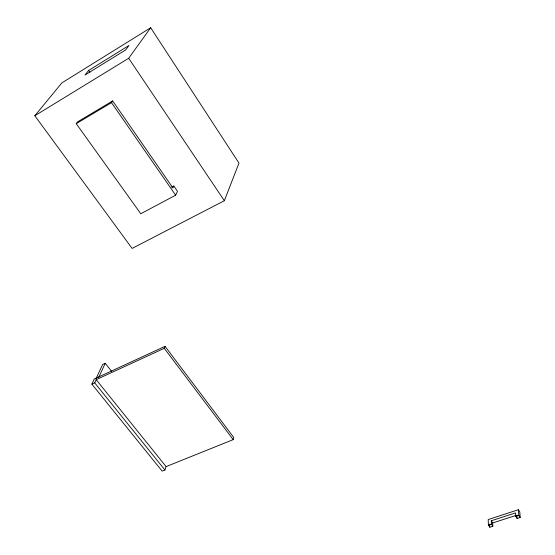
<?xml version="1.0" encoding="UTF-8"?>
<svg xmlns="http://www.w3.org/2000/svg" width="555" height="555" viewBox="0 0 555 555"><rect width="100%" height="100%" fill="white"/><g stroke="black" fill="none" stroke-linecap="round" stroke-linejoin="round"><path stroke-width="0.83" d="M233.197 439.629L233.766 437.506L165.043 346.327L94.294 378.94L91.866 384.136L162.143 471.119L164.939 469.995L166.077 466.616L233.197 439.629L164.259 348.318L165.043 346.327M224.345 200.716L238.983 163.101L150.676 27.75L61.862 82.896L34.819 115.752L132.111 248.418L224.345 200.716L128.684 58.261L150.676 27.75M98.714 377.407L105.242 363.282L111.694 371.427M96.043 378.635L102.613 364.503L105.242 363.282M91.866 384.136L94.697 382.839L96.181 379.648L164.259 348.318M173.833 186.008L172.903 187.93L112.679 100.934L77.499 121.906L76.222 123.654L140.783 213.744L175.657 195.187L177.496 191.315L173.833 186.008L171.564 187.229M76.222 123.654L111.499 102.647L112.679 100.934M88.64 70.443L85.033 75.029L125.687 49.915L128.968 45.489L88.64 70.443L89.917 72.289M34.819 115.752L128.684 58.261M518.419 509.719L488.213 519.535L488.4 525.065L489.808 527.25L492.812 526.286L492.68 522.949L491.279 520.77L515.505 512.917L515.72 516.247L517.107 518.467L520.181 517.482L519.799 511.932L518.419 509.719L518.793 515.255L520.181 517.482M492.68 522.949L516.081 515.394M488.4 525.065L491.404 524.1L491.279 520.77M515.72 516.247L518.793 515.255M96.181 379.648L166.077 466.616M94.697 382.839L164.939 469.995M111.499 102.647L175.657 195.187M491.404 524.1L492.812 526.286M516.885 515.13L517.107 518.467M489.697 524.087L489.808 527.25"/></g></svg>
